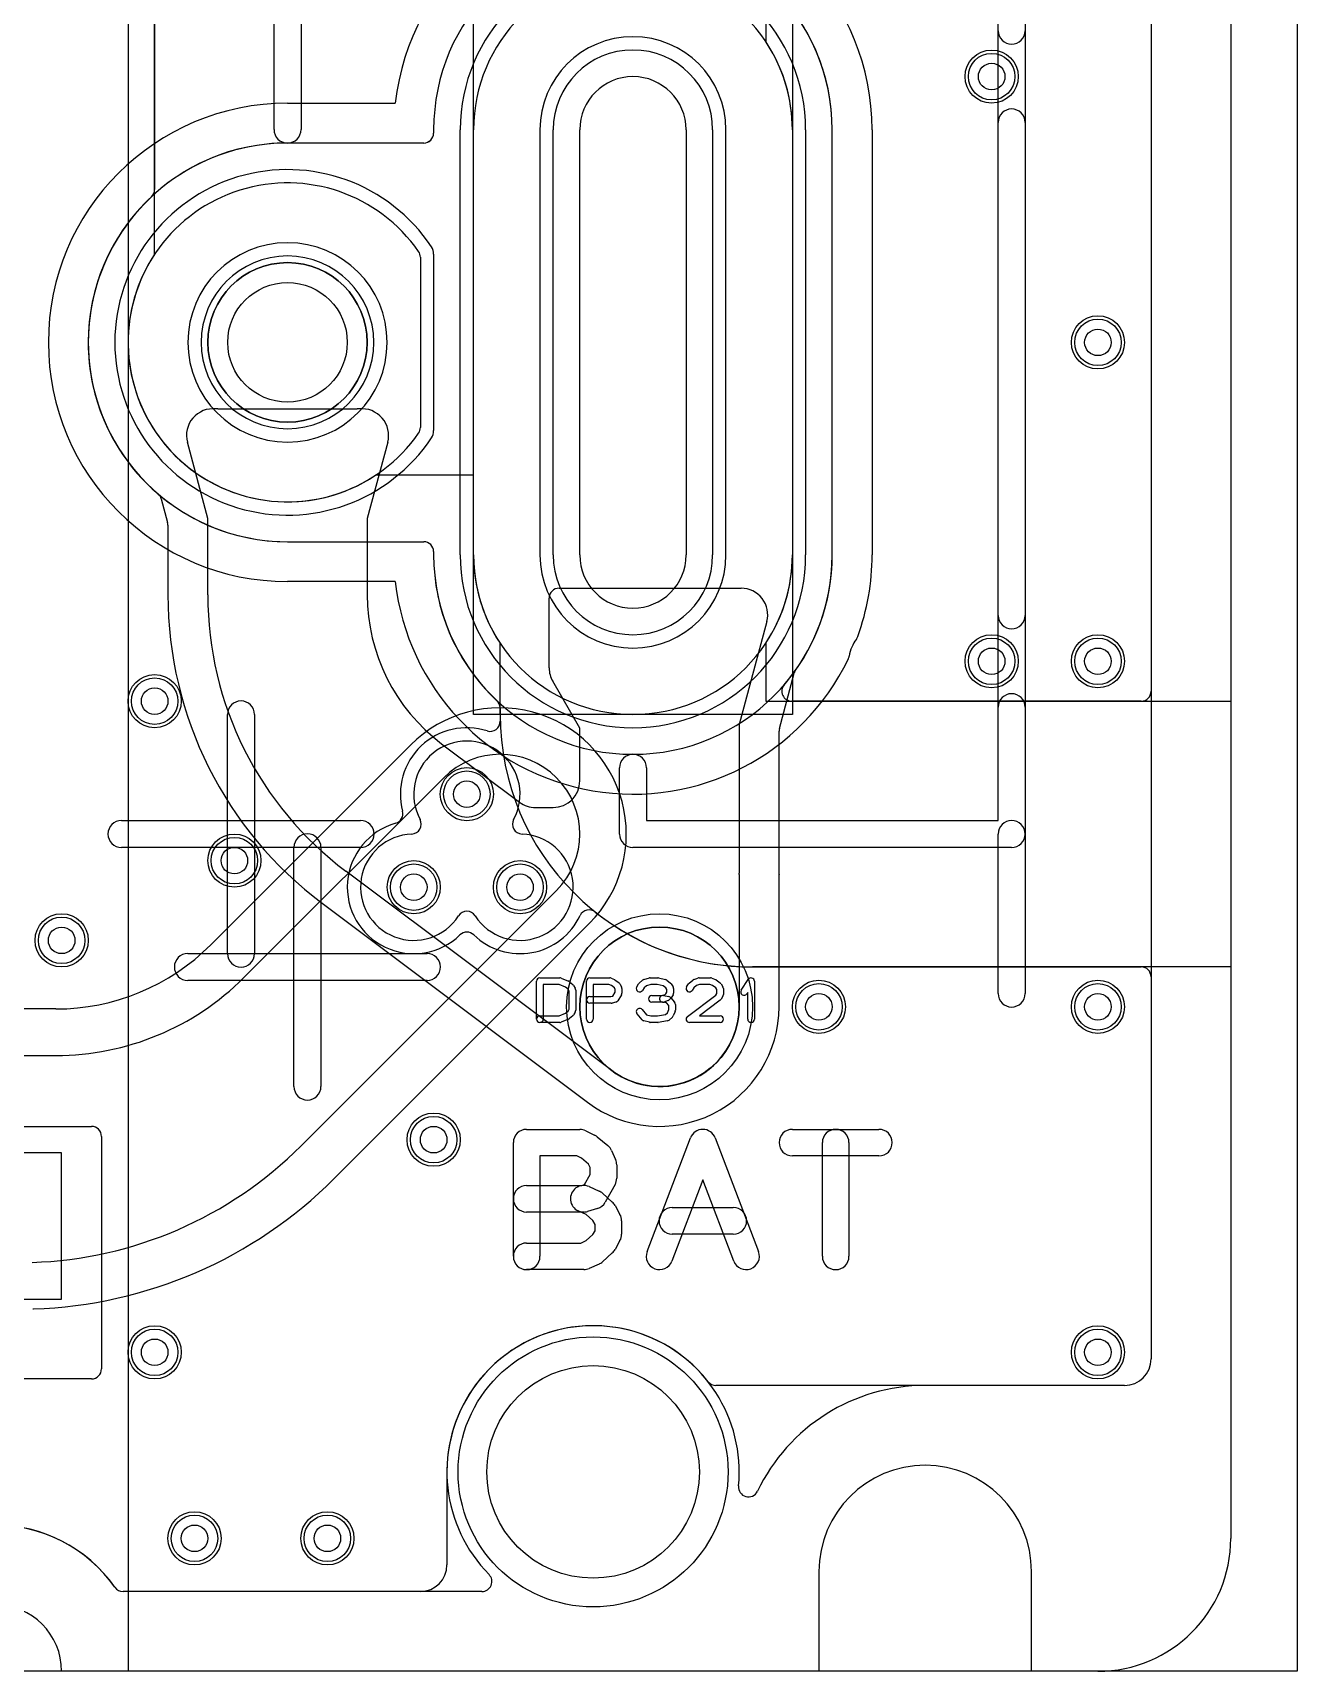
# Model space of a CAD drawing. Extents: x 0 to 57.3, y -1 to 20.5.
# Drawn here: x 47.78 to 57.3, y 0 to 12.33 of the extents above; entities that cross this region are included whole.
import ezdxf

# ---------------------------------------------------------------- set-up
doc = ezdxf.new("R2010")
doc.units = 0
for name, color, linetype in [('Hole', 1, 'CONTINUOUS'), ('L1', 3, 'CONTINUOUS'), ('L2', 3, 'CONTINUOUS'), ('L3', 3, 'CONTINUOUS'), ('L4', 3, 'CONTINUOUS'), ('Outline', 7, 'CONTINUOUS'), ('PartsArea-A', 111, 'CONTINUOUS'), ('PartsArea-B', 111, 'CONTINUOUS'), ('PartsSilk-A', 221, 'CONTINUOUS'), ('PartsSilk-B', 221, 'CONTINUOUS'), ('Resist-A', 2, 'CONTINUOUS'), ('Resist-B', 2, 'CONTINUOUS'), ('Silk-A', 140, 'CONTINUOUS'), ('Silk-B', 140, 'CONTINUOUS')]:
    doc.layers.add(name, color=color, linetype=linetype)

msp = doc.modelspace()

# ---------------------------------------------------------------- linework, layer by layer
at = {"layer": 'Hole'}
for p, q in [((51.9, 8.4), (51.9, 11.6)), ((52.7, 11.6), (52.7, 8.4))]:
    msp.add_line(p, q, dxfattribs=at)
for centre, radius in [((55, 12), 0.1), ((49.7, 10), 0.45), ((55.8, 10), 0.1), ((55, 7.6), 0.1), ((55.8, 7.6), 0.1), ((48.7, 7.3), 0.1), ((51.05, 6.6), 0.1), ((49.3, 6.1), 0.1), ((50.65, 5.9), 0.1), ((51.45, 5.9), 0.1), ((48, 5.5), 0.1), ((53.7, 5), 0.1), ((55.8, 5), 0.1), ((50.8, 4), 0.1), ((48.7, 2.4), 0.1), ((55.8, 2.4), 0.1), ((52, 1.5), 0.8), ((49, 1), 0.1), ((50, 1), 0.1)]:
    msp.add_circle(centre, radius, dxfattribs=at)
for centre, start, end in [((52.3, 11.6), 0, 180), ((52.3, 8.4), 180, 0)]:
    msp.add_arc(centre, 0.4, start, end, dxfattribs=at)
at = {"layer": 'L1'}
for p, q in [((56.2, 17.65), (56.2, 2.35)), ((50.79996, 11.6), (50.79996, 11.57501)), ((51.1, 8.4), (51.1, 11.6)), ((53.5, 11.6), (53.5, 8.4)), ((53.80004, 8.4), (53.80004, 11.6)), ((50.72499, 11.50004), (49.7, 11.50004)), ((50.7, 10.64031), (50.7, 9.35969)), ((49.17497, 9.5), (50.22503, 9.5)), ((49.1, 8.67366), (48.94604, 9.24824)), ((50.45396, 9.24824), (50.3, 8.67366)), ((48.74974, 8.82158), (48.79741, 8.64366)), ((49.1, 8.1), (49.1, 8.67366)), ((50.3, 8.67366), (50.3, 8.1)), ((48.79996, 8.62426), (48.79996, 8.1)), ((51.74403, 8.15), (53.11435, 8.15)), ((51.66906, 7.55), (51.66906, 8.07503)), ((53.30754, 7.89824), (53.1, 7.12366)), ((51.89999, 7.09642), (51.69585, 7.45001)), ((53.40259, 7.09367), (53.51452, 7.51141)), ((51.89999, 6.7), (51.89999, 7.09642)), ((53.1, 7.12366), (53.1, 6.0049)), ((53.40004, 6.0065), (53.40004, 7.07427)), ((50.86, 6.98), (51.44667, 6.54)), ((51.56667, 6.5), (51.69999, 6.5)), ((52.14, 4.52), (50.14, 6.02)), ((53.1, 5.9951), (53.1, 5)), ((53.40004, 5), (53.40004, 5.994)), ((49.95998, 5.77997), (51.95783, 4.28158)), ((56, 2.15), (52.9247, 2.15)), ((50.89995, 1.5), (50.89995, 0.8)), ((50.69995, 0.6), (48.46176, 0.6))]:
    msp.add_line(p, q, dxfattribs=at)
for centre, radius in [((55, 12), 0.2), ((49.7, 10), 0.6), ((55.8, 10), 0.2), ((55, 7.6), 0.2), ((55.8, 7.6), 0.2), ((48.7, 7.3), 0.2), ((51.05, 6.6), 0.2), ((49.3, 6.1), 0.2), ((50.65, 5.9), 0.2), ((51.45, 5.9), 0.2), ((48, 5.5), 0.2), ((52.5, 5), 0.6), ((53.7, 5), 0.2), ((55.8, 5), 0.2), ((50.8, 4), 0.2), ((48.7, 2.4), 0.2), ((55.8, 2.4), 0.2), ((49, 1), 0.2), ((50, 1), 0.2)]:
    msp.add_circle(centre, radius, dxfattribs=at)
for centre, radius, start, end in [((52.3, 11.6), 1.50004, 0, 180), ((52.3, 11.6), 1.2, 0, 180), ((49.7, 10), 1.50004, 90, -130.490263), ((50.72499, 11.57501), 0.07497, -90, 0), ((49.7, 10), 1.2, 34.692043, -34.692043), ((50.625, 10.64031), 0.075, 0, 34.692255), ((49.13923, 9.3), 0.2, 83.630071, -165.001412), ((49.17497, 9.42503), 0.07497, 90, 100.41216), ((50.22503, 9.42503), 0.07497, 79.58784, 90), ((50.26077, 9.3), 0.2, -14.998588, 96.369929), ((50.625, 9.35969), 0.075, -34.692255, 0), ((48.67732, 8.80218), 0.07497, 14.996397, 49.511437), ((48.72499, 8.62426), 0.07497, 0, 14.996397), ((52.3, 8.4), 1.2, 180, 0), ((52.29999, 8.4), 1.50005, -35.204395, 0), ((51.74403, 8.07503), 0.07497, 90, 180), ((53.11435, 7.95), 0.2, -14.998588, 90), ((51.7, 8.1), 2.90004, 180, -126.869858), ((51.7, 8.1), 2.6, 180, -126.869898), ((51.7, 8.1), 1.4, 180, -126.869898), ((51.86906, 7.55), 0.2, 180, -150.003186), ((53.58694, 7.49201), 0.07497, 144.796363, 165.003603), ((53.47501, 7.07427), 0.07497, 165.003603, 180), ((51.69999, 6.7), 0.2, -90, 0), ((51.56667, 6.7), 0.2, -126.869898, -90), ((52.50001, 6), 0.60001, -0.467913, 0.467913), ((53.47501, 6.0065), 0.07497, 180, -179.617881), ((52.50001, 6), 0.90005, -0.352671, 0.381953), ((53.47501, 5.994), 0.07497, 179.64845, 180), ((52.5, 5), 0.90004, -127.027135, 0), ((52.5, 5), 0.6, -126.869898, 0), ((51.91285, 4.2216), 0.07497, 52.96961, 53.133159), ((52, 1.50001), 1.10005, 90, -179.999479), ((52.00179, 2.67501), 0.07497, -91.368111, -90.084067), ((52, 1.5), 1.10004, 38.096495, 89.912497), ((56, 2.35), 0.2, -90, 0), ((52.9247, 2.22497), 0.07497, -141.901148, -90), ((47.5, 0.00001), 1.1, 35.06102, 91.220493), ((50.69995, 0.8), 0.2, -90, 0), ((48.46176, 0.67498), 0.07498, -144.932233, -90)]:
    msp.add_arc(centre, radius, start, end, dxfattribs=at)
at = {"layer": 'L2'}
for p, q in [((56.19996, 17.64996), (56.19996, 2.35004)), ((51.59996, 11.6), (51.59996, 8.4)), ((53.00004, 8.4), (53.00004, 11.6)), ((55.99996, 2.15004), (54.5, 2.15004)), ((51.16332, 0.60004), (48.46177, 0.60004))]:
    msp.add_line(p, q, dxfattribs=at)
for centre in [(55, 12), (55.8, 10), (55, 7.6), (55.8, 7.6), (48.7, 7.3), (49.3, 6.1), (48, 5.5), (53.7, 5), (55.8, 5), (50.8, 4), (48.7, 2.4), (55.8, 2.4), (49, 1), (50, 1)]:
    msp.add_circle(centre, 0.2, dxfattribs=at)
for centre, radius, start, end in [((52.3, 11.6), 0.70004, 0, 180), ((49.7, 10), 0.75004, 90, -90), ((49.7, 10), 0.75004, -90, 90), ((52.3, 8.4), 0.70004, 180, 0), ((51.05, 6.6), 0.40004, -28.320351, -151.679649), ((50.64999, 5.89999), 0.40005, 92.189002, -32.636952), ((50.63184, 6.37466), 0.07497, -87.806213, 28.315249), ((51.45001, 5.89999), 0.40005, -147.363048, 87.810998), ((51.46816, 6.37466), 0.07497, 151.684751, -92.193787), ((51.05, 5.64381), 0.07497, 32.636495, 147.363505), ((52, 1.5), 1.10004, -5.526972, -135.40329), ((55.99996, 2.35004), 0.2, -90, 0), ((54.5, 0.75), 1.40004, 90, 154.421655), ((53.16955, 1.38683), 0.07497, 174.473441, -25.580649), ((47.5, 0), 1.10004, 35.062554, 144.937446), ((48.46177, 0.67501), 0.07497, -144.934097, -90), ((51.16332, 0.67501), 0.07497, -90, 44.600093)]:
    msp.add_arc(centre, radius, start, end, dxfattribs=at)
at = {"layer": 'L3'}
for p, q in [((56.19996, 17.64996), (56.19996, 2.35004)), ((51.59996, 11.6), (51.59996, 8.4)), ((53.00004, 8.4), (53.00004, 11.6)), ((50.62822, 6.97178), (49.12351, 5.46707)), ((49.37103, 5.21955), (50.87574, 6.72426)), ((51.72426, 5.87574), (49.80224, 3.95372)), ((50.04976, 3.7062), (51.97178, 5.62822)), ((47.95681, 4.9838), (47.44994, 4.9838)), ((47.16178, 4.63376), (47.95681, 4.63376)), ((55.99996, 2.15004), (54.5, 2.15004)), ((51.16332, 0.60004), (48.46177, 0.60004))]:
    msp.add_line(p, q, dxfattribs=at)
for centre in [(55, 12), (55.8, 10), (55, 7.6), (55.8, 7.6), (48.7, 7.3), (51.05, 6.6), (49.3, 6.1), (50.65, 5.9), (51.45, 5.9), (48, 5.5), (53.7, 5), (55.8, 5), (50.8, 4), (48.7, 2.4), (55.8, 2.4), (49, 1), (50, 1)]:
    msp.add_circle(centre, 0.2, dxfattribs=at)
for centre, radius, start, end in [((52.3, 11.6), 0.70004, 0, 180), ((49.7, 10), 0.75004, 90, -90), ((49.7, 10), 0.75004, -90, 90), ((52.3, 8.4), 0.70004, 180, 0), ((51.30001, 6.30001), 0.95004, -45.000853, 135.000853), ((51.3, 6.3), 0.59999, -45, 135), ((47.95681, 6.63376), 1.64996, -90, -45.027501), ((49.06996, 5.51954), 0.07497, -45.027019, -44.416362), ((47.95681, 6.63376), 2, -90, -44.999797), ((47.68092, 6.07504), 3, -88.157433, -45), ((47.68093, 6.07505), 3.35005, -88.157694, -45.000242), ((47.77497, 3.15152), 0.42501, -88.987512, -88.158171), ((52, 1.5), 1.10004, -5.526972, -135.40329), ((55.99996, 2.35004), 0.2, -90, 0), ((54.5, 0.75), 1.40004, 90, 154.421655), ((53.16955, 1.38683), 0.07497, 174.473441, -25.580649), ((47.5, 0), 1.10004, 35.062554, 144.937446), ((48.46177, 0.67501), 0.07497, -144.934097, -90), ((51.16332, 0.67501), 0.07497, -90, 44.600093)]:
    msp.add_arc(centre, radius, start, end, dxfattribs=at)
at = {"layer": 'L4'}
for p, q in [((56.19996, 17.64996), (56.19996, 7.37501)), ((48.69996, 12.8), (48.69996, 11.15109)), ((51.1, 8.4), (51.1, 11.6)), ((53.5, 11.6), (53.5, 8.4)), ((53.80004, 8.4), (53.80004, 11.6)), ((50.7, 10.64031), (50.7, 9.35969)), ((49.7, 8.49996), (50.72499, 8.49996)), ((50.79996, 8.42499), (50.79996, 8.4)), ((56.12499, 7.30004), (53.49585, 7.30004)), ((51.29996, 7.24891), (51.29996, 7.2)), ((53.2, 5.29996), (56.12499, 5.29996)), ((56.19996, 5.22499), (56.19996, 2.35004)), ((47.57316, 4.1), (48.22503, 4.1)), ((48.3, 4.02503), (48.3, 2.27497)), ((48, 3.90004), (47.56756, 3.90004)), ((48, 2.79996), (48, 3.90004)), ((46.5047, 2.79996), (48, 2.79996)), ((48.22503, 2.2), (46.79786, 2.2)), ((55.99996, 2.15004), (54.5, 2.15004)), ((51.16332, 0.60004), (48.46177, 0.60004))]:
    msp.add_line(p, q, dxfattribs=at)
for centre, radius in [((55, 12), 0.2), ((49.7, 10), 0.6), ((55.8, 10), 0.2), ((55, 7.6), 0.2), ((55.8, 7.6), 0.2), ((48.7, 7.3), 0.2), ((51.05, 6.6), 0.2), ((49.3, 6.1), 0.2), ((50.65, 5.9), 0.2), ((51.45, 5.9), 0.2), ((48, 5.5), 0.2), ((53.7, 5), 0.2), ((55.8, 5), 0.2), ((50.8, 4), 0.2), ((48.7, 2.4), 0.2), ((55.8, 2.4), 0.2), ((49, 1), 0.2), ((50, 1), 0.2)]:
    msp.add_circle(centre, radius, dxfattribs=at)
for centre, radius, start, end in [((52.3, 11.6), 1.2, 0, 180), ((52.3, 11.6), 1.50004, 0, 46.957435), ((49.7, 10), 1.2, 34.692043, -34.692043), ((48.62499, 11.15109), 0.07497, -46.956683, 0), ((49.7, 10), 1.50004, 133.042565, -90), ((50.625, 10.64031), 0.075, 0, 34.692255), ((50.625, 9.35969), 0.075, -34.692255, 0), ((50.72499, 8.42499), 0.07497, 0, 90), ((52.3, 8.4), 1.50004, 180, -133.042565), ((52.3, 8.4), 1.2, 180, 0), ((52.3, 8.4), 1.50004, -40.600549, 0), ((53.49585, 7.37501), 0.07497, 139.397876, -90), ((51.22499, 7.24891), 0.07497, 0, 46.956683), ((56.12499, 7.37501), 0.07497, -90, 0), ((53.20001, 7.2), 1.90005, 180, -178.477603), ((51.04997, 6.60003), 0.50004, 72.206045, -165.228676), ((51.22569, 7.14753), 0.07497, -107.794462, 1.521108), ((50.49397, 6.45343), 0.07497, -74.258256, 14.768459), ((50.64999, 5.89999), 0.50004, 105.743935, -45.919642), ((51.45, 5.9), 0.50004, -134.078738, -25.251071), ((51.97007, 5.65471), 0.07497, 51.482219, 154.750879), ((53.2, 7.2), 1.90004, -128.517018, -90), ((51.05, 5.48692), 0.07497, 45.924133, 134.075867), ((56.12499, 5.22499), 0.07497, 0, 90), ((48.22503, 4.02503), 0.07497, 0, 90), ((52, 1.5), 1.10004, -5.526972, -135.40329), ((55.99996, 2.35004), 0.2, -90, 0), ((48.22503, 2.27497), 0.07497, -90, 0), ((54.5, 0.75), 1.40004, 90, 154.421655), ((53.16955, 1.38683), 0.07497, 174.473441, -25.580649), ((47.5, 0), 1.10004, 35.062554, 144.937446), ((48.46177, 0.67501), 0.07497, -144.934097, -90), ((51.16332, 0.67501), 0.07497, -90, 44.600093)]:
    msp.add_arc(centre, radius, start, end, dxfattribs=at)
at = {"layer": 'Outline'}
for p, q in [((56.8, 19), (56.8, 1)), ((53.7, 0.75), (53.7, 0)), ((55.3, 0), (55.3, 0.75)), ((53.7, 0), (48, 0)), ((55.8, 0), (55.3, 0))]:
    msp.add_line(p, q, dxfattribs=at)
for centre, radius, start, end in [((54.5, 0.75), 0.8, 0, 180), ((55.8, 1), 1, -90, 0), ((47.5, 0), 0.5, 0, 180)]:
    msp.add_arc(centre, radius, start, end, dxfattribs=at)
at = {"layer": 'PartsArea-A'}
for p, q in [((48.5, 20), (48.5, 0)), ((51.1, 7.2), (51.1, 12.8)), ((53.5, 12.8), (53.5, 7.2)), ((53.5, 7.2), (51.1, 7.2)), ((48.5, 0), (48, 0))]:
    msp.add_line(p, q, dxfattribs=at)
for centre, radius, start, end in [((49.7, 10), 0.6, 0, 180), ((49.7, 10), 0.6, 180, 0), ((52.5, 5), 0.6, 90, -90), ((52.5, 5), 0.6, -90, 90), ((47.5, 0), 0.5, 0, 180)]:
    msp.add_arc(centre, radius, start, end, dxfattribs=at)
at = {"layer": 'PartsArea-B'}
for p, q in [((48.5, 20), (48.5, 0)), ((57.3, 20), (57.3, 0)), ((48.7, 10.66332), (48.7, 12.8)), ((53.3, 12.8), (53.3, 12.26332)), ((53.5, 11.6), (53.5, 8.4)), ((51.1, 9), (50.36332, 9)), ((51.1, 8.4), (51.1, 9)), ((51.3, 7.2), (51.3, 7.73668)), ((53.3, 7.73668), (53.3, 7.3)), ((53.3, 7.3), (56.8, 7.3)), ((56.8, 7.3), (56.8, 5.3)), ((56.8, 5.3), (53.2, 5.3)), ((57.3, 0), (0, 0)), ((48.5, 0), (48, 0))]:
    msp.add_line(p, q, dxfattribs=at)
for centre, radius, start, end in [((52.3, 11.6), 1.2, 0, 33.557112), ((49.7, 10), 1.2, 146.442888, -56.442888), ((52.3, 8.4), 1.2, 180, -146.442888), ((52.3, 8.4), 1.2, -33.557112, 0), ((53.2, 7.2), 1.9, 180, -90), ((47.5, 0), 0.5, 0, 180)]:
    msp.add_arc(centre, radius, start, end, dxfattribs=at)
at = {"layer": 'PartsSilk-A'}
for p, q in [((51.575, 4.90741), (51.575, 5.19259)), ((51.6, 5.21759), (51.75, 5.21759)), ((51.75928, 5.2158), (51.81484, 5.19358)), ((51.82217, 5.18906), (51.84717, 5.16684)), ((51.95, 4.90741), (51.95, 5.19259)), ((51.975, 5.21759), (52.125, 5.21759)), ((52.13515, 5.21544), (52.16015, 5.20433)), ((52.1647, 5.2017), (52.19526, 5.17948)), ((52.34728, 5.17795), (52.37228, 5.20017)), ((52.38245, 5.20564), (52.42412, 5.21675)), ((52.43056, 5.21759), (52.48611, 5.21759)), ((52.49126, 5.21705), (52.54404, 5.20594)), ((52.55451, 5.201), (52.58229, 5.17878)), ((52.72327, 5.17878), (52.75105, 5.201)), ((52.75813, 5.20497), (52.78868, 5.21608)), ((52.79722, 5.21759), (52.88333, 5.21759)), ((52.89261, 5.2158), (52.92039, 5.20469)), ((52.92581, 5.2017), (52.95637, 5.17948)), ((53.11513, 5.1247), (53.16791, 5.20618)), ((53.21389, 5.19259), (53.21389, 4.90741)), ((51.74519, 5.16759), (51.625, 5.16759)), ((51.625, 5.16759), (51.625, 4.90741)), ((51.79222, 5.14878), (51.74519, 5.16759)), ((51.81126, 5.13185), (51.79222, 5.14878)), ((51.81944, 5.11876), (51.81126, 5.13185)), ((51.81944, 4.98124), (51.81944, 5.11876)), ((51.85176, 5.16139), (51.86564, 5.13917)), ((51.86944, 5.12593), (51.86944, 4.97407)), ((51.975, 5.07685), (52.13283, 5.07685)), ((52.1197, 5.16759), (52, 5.16759)), ((52, 5.16759), (52, 4.90741)), ((52.13743, 5.15971), (52.1197, 5.16759)), ((52.13283, 5.07685), (52.14792, 5.08087)), ((52.16093, 5.14263), (52.13743, 5.15971)), ((52.14792, 5.08087), (52.16667, 5.11087)), ((52.16667, 5.13114), (52.16093, 5.14263)), ((52.16667, 5.11087), (52.16667, 5.13114)), ((52.21287, 5.09045), (52.18509, 5.04601)), ((52.20292, 5.17044), (52.21403, 5.14822)), ((52.21667, 5.13704), (52.21667, 5.1037)), ((52.3288, 5.15029), (52.34269, 5.17251)), ((52.38318, 5.14296), (52.3712, 5.12379)), ((52.40106, 5.15885), (52.38318, 5.14296)), ((52.43384, 5.16759), (52.40106, 5.15885)), ((52.48351, 5.16759), (52.43384, 5.16759)), ((52.44167, 5.08426), (52.5206, 5.08426)), ((52.52792, 5.15824), (52.48351, 5.16759)), ((52.5206, 5.08426), (52.5418, 5.09197)), ((52.54773, 5.1424), (52.52792, 5.15824)), ((52.52938, 5.08387), (52.57105, 5.07646)), ((52.5418, 5.09197), (52.54698, 5.09715)), ((52.54698, 5.09715), (52.55556, 5.11087)), ((52.55556, 5.12987), (52.54773, 5.1424)), ((52.55556, 5.11087), (52.55556, 5.12987)), ((52.58435, 5.0638), (52.57324, 5.05269)), ((52.58588, 5.06785), (52.61365, 5.03452)), ((52.58787, 5.17251), (52.60176, 5.15029)), ((52.60176, 5.09045), (52.58787, 5.06823)), ((52.60556, 5.13704), (52.60556, 5.1037)), ((52.7038, 5.15029), (52.71769, 5.17251)), ((52.70997, 4.92739), (52.92293, 5.08756)), ((52.75783, 5.1424), (52.7462, 5.12379)), ((52.77908, 5.15939), (52.75783, 5.1424)), ((52.80162, 5.16759), (52.77908, 5.15939)), ((52.87852, 5.16759), (52.80162, 5.16759)), ((52.89893, 5.15943), (52.87852, 5.16759)), ((52.92304, 5.14189), (52.89893, 5.15943)), ((52.92293, 5.08756), (52.93056, 5.09976)), ((52.93056, 5.12987), (52.92304, 5.14189)), ((52.93056, 5.09976), (52.93056, 5.12987)), ((52.96287, 5.17251), (52.97676, 5.15029)), ((52.97676, 5.07934), (52.96287, 5.05712)), ((52.98056, 5.13704), (52.98056, 5.09259)), ((53.16389, 5.10801), (53.15709, 5.09752)), ((53.16389, 4.90741), (53.16389, 5.10801)), ((51.6, 4.93241), (51.74519, 4.93241)), ((51.74519, 4.93241), (51.79222, 4.95122)), ((51.79222, 4.95122), (51.81126, 4.96815)), ((51.81126, 4.96815), (51.81944, 4.98124)), ((51.84717, 4.93316), (51.82217, 4.91094)), ((51.86564, 4.96083), (51.85176, 4.93861)), ((52.13611, 5.02685), (51.975, 5.02685)), ((52.17033, 5.0351), (52.14255, 5.02769)), ((52.37008, 4.90206), (52.33119, 4.9465)), ((52.36881, 4.97942), (52.40269, 4.94071)), ((52.40269, 4.94071), (52.43384, 4.93241)), ((52.43384, 4.93241), (52.48412, 4.93241)), ((52.525, 5.03426), (52.44167, 5.03426)), ((52.48412, 4.93241), (52.54441, 4.94205)), ((52.55331, 5.02883), (52.52062, 5.03465)), ((52.5641, 5.04687), (52.53354, 5.03576)), ((52.54441, 4.94205), (52.55968, 4.95563)), ((52.56944, 5.00947), (52.55331, 5.02883)), ((52.55968, 4.95563), (52.56944, 4.97907)), ((52.56944, 4.97907), (52.56944, 5.00947)), ((52.61752, 4.96446), (52.60364, 4.93113)), ((52.61944, 5.01852), (52.61944, 4.97407)), ((52.9567, 5.05039), (52.79983, 4.93241)), ((52.79983, 4.93241), (52.95556, 4.93241)), ((51.75, 4.88241), (51.6, 4.88241)), ((51.81484, 4.90642), (51.75928, 4.8842)), ((52.42412, 4.88325), (52.38245, 4.89436)), ((52.48611, 4.88241), (52.43056, 4.88241)), ((52.55951, 4.89383), (52.49006, 4.88272)), ((52.59717, 4.92205), (52.57217, 4.89983)), ((52.95556, 4.88241), (52.725, 4.88241)), ((51.5, 4.07778), (51.9, 4.07778)), ((53.5, 4.07778), (54.15185, 4.07778)), ((51.4, 3.12222), (51.4, 3.97778)), ((51.94473, 4.06722), (52.0114, 4.03388)), ((52.02999, 4.02184), (52.11147, 3.95518)), ((52.40655, 3.15782), (52.73248, 4.01338)), ((52.91938, 4.01338), (53.2453, 3.15782)), ((53.72593, 3.12222), (53.72593, 3.97778)), ((53.92593, 3.97778), (53.92593, 3.12222)), ((51.87639, 3.87778), (51.6, 3.87778)), ((51.6, 3.87778), (51.6, 3.12222)), ((51.91198, 3.85998), (51.87639, 3.87778)), ((51.96643, 3.81544), (51.91198, 3.85998)), ((52.13953, 3.91839), (52.16916, 3.85172)), ((54.15185, 3.87778), (53.5, 3.87778)), ((51.93603, 3.66188), (51.97778, 3.73702)), ((51.97778, 3.78989), (51.96643, 3.81544)), ((51.97778, 3.73702), (51.97778, 3.78989)), ((52.17778, 3.81111), (52.17778, 3.71111)), ((51.5, 3.65556), (51.91495, 3.65556)), ((51.91495, 3.65556), (51.93603, 3.66188)), ((51.97068, 3.64675), (52.04475, 3.61341)), ((52.07059, 3.59656), (52.14467, 3.5299)), ((52.16519, 3.66254), (52.09111, 3.52921)), ((52.82593, 3.69688), (52.59345, 3.08662)), ((53.0584, 3.08662), (52.82593, 3.69688)), ((51.92963, 3.45556), (51.5, 3.45556)), ((51.94842, 3.43744), (51.88858, 3.46437)), ((52.03243, 3.482), (51.95836, 3.45978)), ((52.1652, 3.50412), (52.20223, 3.43745)), ((52.5963, 3.48889), (53.05556, 3.48889)), ((51.99847, 3.3924), (51.94842, 3.43744)), ((52.01481, 3.36298), (51.99847, 3.3924)), ((52.01481, 3.3148), (52.01481, 3.36298)), ((52.21481, 3.38889), (52.21481, 3.28889)), ((51.5, 3.22222), (51.90816, 3.22222)), ((51.90816, 3.22222), (51.94842, 3.24034)), ((51.94842, 3.24034), (51.99847, 3.28538)), ((51.99847, 3.28538), (52.01481, 3.3148)), ((52.20223, 3.24033), (52.1652, 3.17366)), ((53.05556, 3.28889), (52.5963, 3.28889)), ((52.14467, 3.14788), (52.07059, 3.08122)), ((51.92963, 3.02222), (51.5, 3.02222)), ((52.04475, 3.06437), (51.97068, 3.03103))]:
    msp.add_line(p, q, dxfattribs=at)
for centre, radius, start, end in [((51.6, 5.19259), 0.025, 90, 180), ((51.75, 5.19259), 0.025, 68.207103, 90), ((51.80556, 5.17037), 0.025, 48.372169, 68.202147), ((51.975, 5.19259), 0.025, 90, 180), ((52.125, 5.19259), 0.025, 66.049145, 90), ((52.15, 5.18148), 0.025, 53.982737, 66.039637), ((52.18056, 5.15926), 0.025, 26.565051, 53.979316), ((52.38889, 5.18148), 0.025, 104.925513, 131.630694), ((52.43056, 5.19259), 0.025, 90, 104.92885), ((52.48611, 5.19259), 0.025, 78.110161, 90), ((52.53889, 5.18148), 0.025, 51.333033, 78.112983), ((52.56667, 5.15926), 0.025, 32.005383, 51.345223), ((52.73889, 5.15926), 0.025, 128.666967, 147.989981), ((52.76667, 5.18148), 0.025, 109.97919, 128.654777), ((52.79722, 5.19259), 0.025, 90, 109.984612), ((52.88333, 5.19259), 0.025, 68.207103, 90), ((52.91111, 5.18148), 0.025, 53.982737, 68.202147), ((52.94167, 5.15926), 0.025, 32.005383, 53.979316), ((53.18889, 5.19259), 0.025, 0, 147.066193), ((51.83056, 5.14815), 0.025, 31.985944, 48.369306), ((51.84444, 5.12593), 0.025, 0, 31.991474), ((51.975, 5.05185), 0.025, 90, -90), ((52.19167, 5.1037), 0.025, -32.005383, 0), ((52.19167, 5.13704), 0.025, 0, 26.565051), ((52.35, 5.13704), 0.025, 147.994617, -32.010019), ((52.36389, 5.15926), 0.025, 131.627831, 147.989981), ((52.44167, 5.05926), 0.025, 90, -90), ((52.525, 5.05926), 0.025, 79.908369, -100.083264), ((52.56667, 5.05185), 0.025, 39.790899, 79.916736), ((52.56667, 5.08148), 0.025, -45, -32.010019), ((52.58056, 5.13704), 0.025, 0, 32.010019), ((52.58056, 5.1037), 0.025, -32.005383, 0), ((52.725, 5.13704), 0.025, 147.994617, -32.010019), ((52.94167, 5.07037), 0.025, -53.047603, -32.010019), ((52.95556, 5.13704), 0.025, 0, 32.010019), ((52.95556, 5.09259), 0.025, -32.005383, 0), ((53.13611, 5.11111), 0.025, 147.066457, -32.933807), ((51.6, 4.90741), 0.025, 90, -90), ((51.83056, 4.95185), 0.025, -48.372169, -31.991474), ((51.84444, 4.97407), 0.025, -31.985944, 0), ((52.13611, 5.05185), 0.025, -90, -75.064732), ((52.16389, 5.05926), 0.025, -75.074487, -32.010019), ((52.35, 4.96296), 0.025, 41.188082, -138.810424), ((52.525, 5.05926), 0.025, -90, -70.02141), ((52.55556, 5.07037), 0.025, -70.02864, -45), ((52.59444, 5.01852), 0.025, 0, 39.800498), ((52.59444, 4.97407), 0.025, -22.605762, 0), ((52.95556, 4.90741), 0.025, -90, 90), ((51.6, 4.90741), 0.025, 180, 0), ((51.75, 4.90741), 0.025, -90, -68.202147), ((51.80556, 4.92963), 0.025, -68.207103, -48.369306), ((51.975, 4.90741), 0.025, 180, 0), ((52.38889, 4.91852), 0.025, -138.811918, -104.92885), ((52.43056, 4.90741), 0.025, -104.925513, -90), ((52.48611, 4.90741), 0.025, -90, -80.911332), ((52.55556, 4.91852), 0.025, -80.910628, -48.369306), ((52.58056, 4.94074), 0.025, -48.372169, -22.608878), ((52.725, 4.90741), 0.025, 126.952397, -90), ((53.18889, 4.90741), 0.025, 180, 0), ((51.5, 3.97778), 0.1, 90, 180), ((51.9, 3.97778), 0.1, 63.429824, 90), ((52.82593, 3.97778), 0.1, 20.854458, 159.145403), ((53.5, 3.97778), 0.1, 90, -90), ((53.82593, 3.97778), 0.1, 0, 180), ((54.15185, 3.97778), 0.1, -90, 90), ((51.96667, 3.94444), 0.1, 50.713818, 63.431511), ((52.04815, 3.87778), 0.1, 23.960744, 50.712891), ((52.07778, 3.81111), 0.1, 0, 23.961692), ((52.07778, 3.71111), 0.1, -29.059056, 0), ((51.5, 3.55556), 0.1, 90, -90), ((51.92963, 3.55556), 0.1, 65.764679, -114.233213), ((52.0037, 3.52222), 0.1, 48.019601, 65.766787), ((51.92963, 3.55556), 0.1, -90, -73.301465), ((52.0037, 3.57778), 0.1, -73.302951, -29.057158), ((52.07778, 3.45556), 0.1, 29.051265, 48.017916), ((52.5963, 3.38889), 0.1, 90, -90), ((53.05556, 3.38889), 0.1, -90, 90), ((52.11481, 3.38889), 0.1, 0, 29.048766), ((51.5, 3.12222), 0.1, 90, -90), ((52.11481, 3.28889), 0.1, -29.051265, 0), ((51.5, 3.12222), 0.1, 180, 0), ((52.07778, 3.22222), 0.1, -48.019601, -29.048766), ((52.5, 3.12222), 0.1, 159.145542, -20.854597), ((53.15185, 3.12222), 0.1, -159.145542, 20.854012), ((53.82593, 3.12222), 0.1, 180, 0), ((51.92963, 3.12222), 0.1, -90, -65.766787), ((52.0037, 3.15556), 0.1, -65.764679, -48.017916)]:
    msp.add_arc(centre, radius, start, end, dxfattribs=at)
at = {"layer": 'PartsSilk-B'}
for p, q in [((55.0484, 6.4016), (55.0484, 16.7)), ((55.2516, 16.7), (55.2516, 6.3)), ((49.5984, 11.6016), (49.5984, 13.7)), ((49.8016, 13.5984), (49.8016, 11.6016)), ((49.2484, 5.4), (49.2484, 7.2)), ((49.4516, 7.2), (49.4516, 5.4)), ((52.1984, 6.3), (52.1984, 6.7984)), ((52.4016, 6.7984), (52.4016, 6.4016)), ((48.45, 6.4016), (50.25, 6.4016)), ((52.4016, 6.4016), (55.0484, 6.4016)), ((55.0484, 5.1), (55.0484, 6.3)), ((55.2516, 6.3), (55.2516, 5.1)), ((50.25, 6.1984), (48.45, 6.1984)), ((55.15, 6.1984), (52.3, 6.1984))]:
    msp.add_line(p, q, dxfattribs=at)
for centre, start, end in [((49.7, 11.6016), 180, 0), ((49.35, 7.2), 0, 180), ((52.3, 6.7984), 0, 180), ((48.45, 6.3), 90, -90), ((50.25, 6.3), -90, 90), ((52.3, 6.3), 180, -90), ((55.15, 6.3), 0, 180), ((55.15, 6.3), -90, 0), ((49.35, 5.4), 180, 0), ((55.15, 5.1), 180, 0)]:
    msp.add_arc(centre, 0.1016, start, end, dxfattribs=at)
at = {"layer": 'Resist-A'}
for p, q in [((51, 8.4), (51, 11.6)), ((53.6, 11.6), (53.6, 8.4)), ((50.8, 10.66332), (50.8, 9.33668))]:
    msp.add_line(p, q, dxfattribs=at)
for centre, radius in [((55, 12), 0.175), ((49.7, 10), 0.6), ((55.8, 10), 0.175), ((55, 7.6), 0.175), ((55.8, 7.6), 0.175), ((48.7, 7.3), 0.175), ((51.05, 6.6), 0.175), ((49.3, 6.1), 0.175), ((50.65, 5.9), 0.175), ((51.45, 5.9), 0.175), ((48, 5.5), 0.175), ((52.5, 5), 0.7), ((53.7, 5), 0.175), ((55.8, 5), 0.175), ((50.8, 4), 0.175), ((48.7, 2.4), 0.175), ((52, 1.5), 1.016), ((55.8, 2.4), 0.175), ((49, 1), 0.175), ((50, 1), 0.175)]:
    msp.add_circle(centre, radius, dxfattribs=at)
for centre, radius, start, end in [((52.3, 11.6), 1.3, 0, 180), ((49.7, 10), 1.3, 33.557316, -33.557316), ((50.7, 10.66332), 0.1, 0, 33.55976), ((50.7, 9.33668), 0.1, -33.55976, 0), ((52.3, 8.4), 1.3, 180, 0)]:
    msp.add_arc(centre, radius, start, end, dxfattribs=at)
at = {"layer": 'Resist-B'}
for p, q in [((51.7, 8.4), (51.7, 11.6)), ((52.9, 11.6), (52.9, 8.4))]:
    msp.add_line(p, q, dxfattribs=at)
for centre, radius in [((55, 12), 0.175), ((49.7, 10), 0.6), ((55.8, 10), 0.175), ((55, 7.6), 0.175), ((55.8, 7.6), 0.175), ((48.7, 7.3), 0.175), ((51.05, 6.6), 0.175), ((49.3, 6.1), 0.175), ((50.65, 5.9), 0.175), ((51.45, 5.9), 0.175), ((48, 5.5), 0.175), ((53.7, 5), 0.175), ((55.8, 5), 0.175), ((50.8, 4), 0.175), ((48.7, 2.4), 0.175), ((52, 1.5), 1.016), ((55.8, 2.4), 0.175), ((49, 1), 0.175), ((50, 1), 0.175)]:
    msp.add_circle(centre, radius, dxfattribs=at)
for centre, radius, start, end in [((52.3, 11.6), 0.6, 0, 180), ((49.7, 10), 0.65, 90, -90), ((49.7, 10), 0.65, -90, 90), ((52.3, 8.4), 0.6, 180, 0)]:
    msp.add_arc(centre, radius, start, end, dxfattribs=at)
at = {"layer": 'Silk-A'}
for p, q in [((49.7, 11.8), (50.51115, 11.8)), ((50.8, 11.6), (50.8, 11.575)), ((53.8, 8.4), (53.8, 11.6)), ((54.1, 11.6), (54.1, 8.4)), ((50.725, 11.5), (49.7, 11.5)), ((49.7, 8.5), (50.725, 8.5)), ((50.8, 8.425), (50.8, 8.4)), ((50.51115, 8.2), (49.7, 8.2)), ((51.5, 4.07778), (51.9, 4.07778)), ((53.5, 4.07778), (54.15185, 4.07778)), ((51.4, 3.12222), (51.4, 3.97778)), ((51.94473, 4.06722), (52.0114, 4.03388)), ((52.02999, 4.02184), (52.11147, 3.95518)), ((52.40655, 3.15782), (52.73248, 4.01338)), ((52.91938, 4.01338), (53.2453, 3.15782)), ((53.72593, 3.12222), (53.72593, 3.97778)), ((53.92593, 3.97778), (53.92593, 3.12222)), ((51.87639, 3.87778), (51.6, 3.87778)), ((51.6, 3.87778), (51.6, 3.12222)), ((51.91198, 3.85998), (51.87639, 3.87778)), ((51.96643, 3.81544), (51.91198, 3.85998)), ((52.13953, 3.91839), (52.16916, 3.85172)), ((54.15185, 3.87778), (53.5, 3.87778)), ((51.93603, 3.66188), (51.97778, 3.73702)), ((51.97778, 3.78989), (51.96643, 3.81544)), ((51.97778, 3.73702), (51.97778, 3.78989)), ((52.17778, 3.81111), (52.17778, 3.71111)), ((51.5, 3.65556), (51.91495, 3.65556)), ((51.91495, 3.65556), (51.93603, 3.66188)), ((51.97068, 3.64675), (52.04475, 3.61341)), ((52.07059, 3.59656), (52.14467, 3.5299)), ((52.16519, 3.66254), (52.09111, 3.52921)), ((52.82593, 3.69688), (52.59345, 3.08662)), ((53.0584, 3.08662), (52.82593, 3.69688)), ((51.92963, 3.45556), (51.5, 3.45556)), ((51.94842, 3.43744), (51.88858, 3.46437)), ((52.03243, 3.482), (51.95836, 3.45978)), ((52.1652, 3.50412), (52.20223, 3.43745)), ((52.5963, 3.48889), (53.05556, 3.48889)), ((51.99847, 3.3924), (51.94842, 3.43744)), ((52.01481, 3.36298), (51.99847, 3.3924)), ((52.01481, 3.3148), (52.01481, 3.36298)), ((52.21481, 3.38889), (52.21481, 3.28889)), ((51.5, 3.22222), (51.90816, 3.22222)), ((51.90816, 3.22222), (51.94842, 3.24034)), ((51.94842, 3.24034), (51.99847, 3.28538)), ((51.99847, 3.28538), (52.01481, 3.3148)), ((52.20223, 3.24033), (52.1652, 3.17366)), ((53.05556, 3.28889), (52.5963, 3.28889)), ((52.14467, 3.14788), (52.07059, 3.08122)), ((51.92963, 3.02222), (51.5, 3.02222)), ((52.04475, 3.06437), (51.97068, 3.03103))]:
    msp.add_line(p, q, dxfattribs=at)
for centre, radius, start, end in [((52.3, 11.6), 1.8, 0, 173.620614), ((52.3, 11.6), 1.5, 0, 180), ((49.7, 10), 1.8, 90, -90), ((49.7, 10), 1.5, 90, -90), ((50.725, 11.575), 0.075, -90, 0), ((50.725, 8.425), 0.075, 0, 90), ((52.3, 8.4), 1.5, 180, 0), ((52.29999, 8.39997), 1.80001, -19.912971, 0.000955), ((52.3, 8.40001), 1.8, -173.620298, -25.753759), ((53.92186, 7.81244), 0.075, -37.377157, -19.908703), ((54.2, 7.59999), 0.275, 142.62755, 171.703714), ((53.85366, 7.65049), 0.075, -25.755331, -8.29431), ((51.5, 3.97778), 0.1, 90, 180), ((51.9, 3.97778), 0.1, 63.429824, 90), ((52.82593, 3.97778), 0.1, 20.854458, 159.145403), ((53.5, 3.97778), 0.1, 90, -90), ((53.82593, 3.97778), 0.1, 0, 180), ((54.15185, 3.97778), 0.1, -90, 90), ((51.96667, 3.94444), 0.1, 50.713818, 63.431511), ((52.04815, 3.87778), 0.1, 23.960744, 50.712891), ((52.07778, 3.81111), 0.1, 0, 23.961692), ((52.07778, 3.71111), 0.1, -29.059056, 0), ((51.5, 3.55556), 0.1, 90, -90), ((51.92963, 3.55556), 0.1, 65.764679, -114.233213), ((52.0037, 3.52222), 0.1, 48.019601, 65.766787), ((51.92963, 3.55556), 0.1, -90, -73.301465), ((52.0037, 3.57778), 0.1, -73.302951, -29.057158), ((52.07778, 3.45556), 0.1, 29.051265, 48.017916), ((52.5963, 3.38889), 0.1, 90, -90), ((53.05556, 3.38889), 0.1, -90, 90), ((52.11481, 3.38889), 0.1, 0, 29.048766), ((51.5, 3.12222), 0.1, 90, -90), ((52.11481, 3.28889), 0.1, -29.051265, 0), ((51.5, 3.12222), 0.1, 180, 0), ((52.07778, 3.22222), 0.1, -48.019601, -29.048766), ((52.5, 3.12222), 0.1, 159.145542, -20.854597), ((53.15185, 3.12222), 0.1, -159.145542, 20.854012), ((53.82593, 3.12222), 0.1, 180, 0), ((51.92963, 3.12222), 0.1, -90, -65.766787), ((52.0037, 3.15556), 0.1, -65.764679, -48.017916)]:
    msp.add_arc(centre, radius, start, end, dxfattribs=at)
at = {"layer": 'Silk-B'}
for p, q in [((49.5984, 11.6016), (49.5984, 13.7)), ((49.8016, 13.5984), (49.8016, 11.6016)), ((55.0484, 7.94544), (55.0484, 11.65456)), ((55.2516, 11.65456), (55.2516, 7.94544)), ((55.0484, 6.4016), (55.0484, 7.25456)), ((55.2516, 7.25456), (55.2516, 6.3)), ((52.1984, 6.3), (52.1984, 6.7984)), ((52.4016, 6.7984), (52.4016, 6.4016)), ((52.4016, 6.4016), (55.0484, 6.4016)), ((55.0484, 5.1), (55.0484, 6.3)), ((55.2516, 6.3), (55.2516, 5.1)), ((49.7484, 4.4), (49.7484, 6.2)), ((49.9516, 6.2), (49.9516, 4.4)), ((55.15, 6.1984), (52.3, 6.1984)), ((48.95, 5.4016), (50.75, 5.4016)), ((50.75, 5.1984), (48.95, 5.1984))]:
    msp.add_line(p, q, dxfattribs=at)
for centre, start, end in [((55.15, 12.34544), 180, 0), ((55.15, 11.65456), 0, 180), ((49.7, 11.6016), 180, 0), ((55.15, 7.94544), 180, 0), ((55.15, 7.25456), 0, 180), ((52.3, 6.7984), 0, 180), ((49.85, 6.2), 0, 180), ((52.3, 6.3), 180, -90), ((55.15, 6.3), 0, 180), ((55.15, 6.3), -90, 0), ((48.95, 5.3), 90, -90), ((50.75, 5.3), -90, 90), ((55.15, 5.1), 180, 0), ((49.85, 4.4), 180, 0)]:
    msp.add_arc(centre, 0.1016, start, end, dxfattribs=at)

doc.saveas('drawing.dxf')
